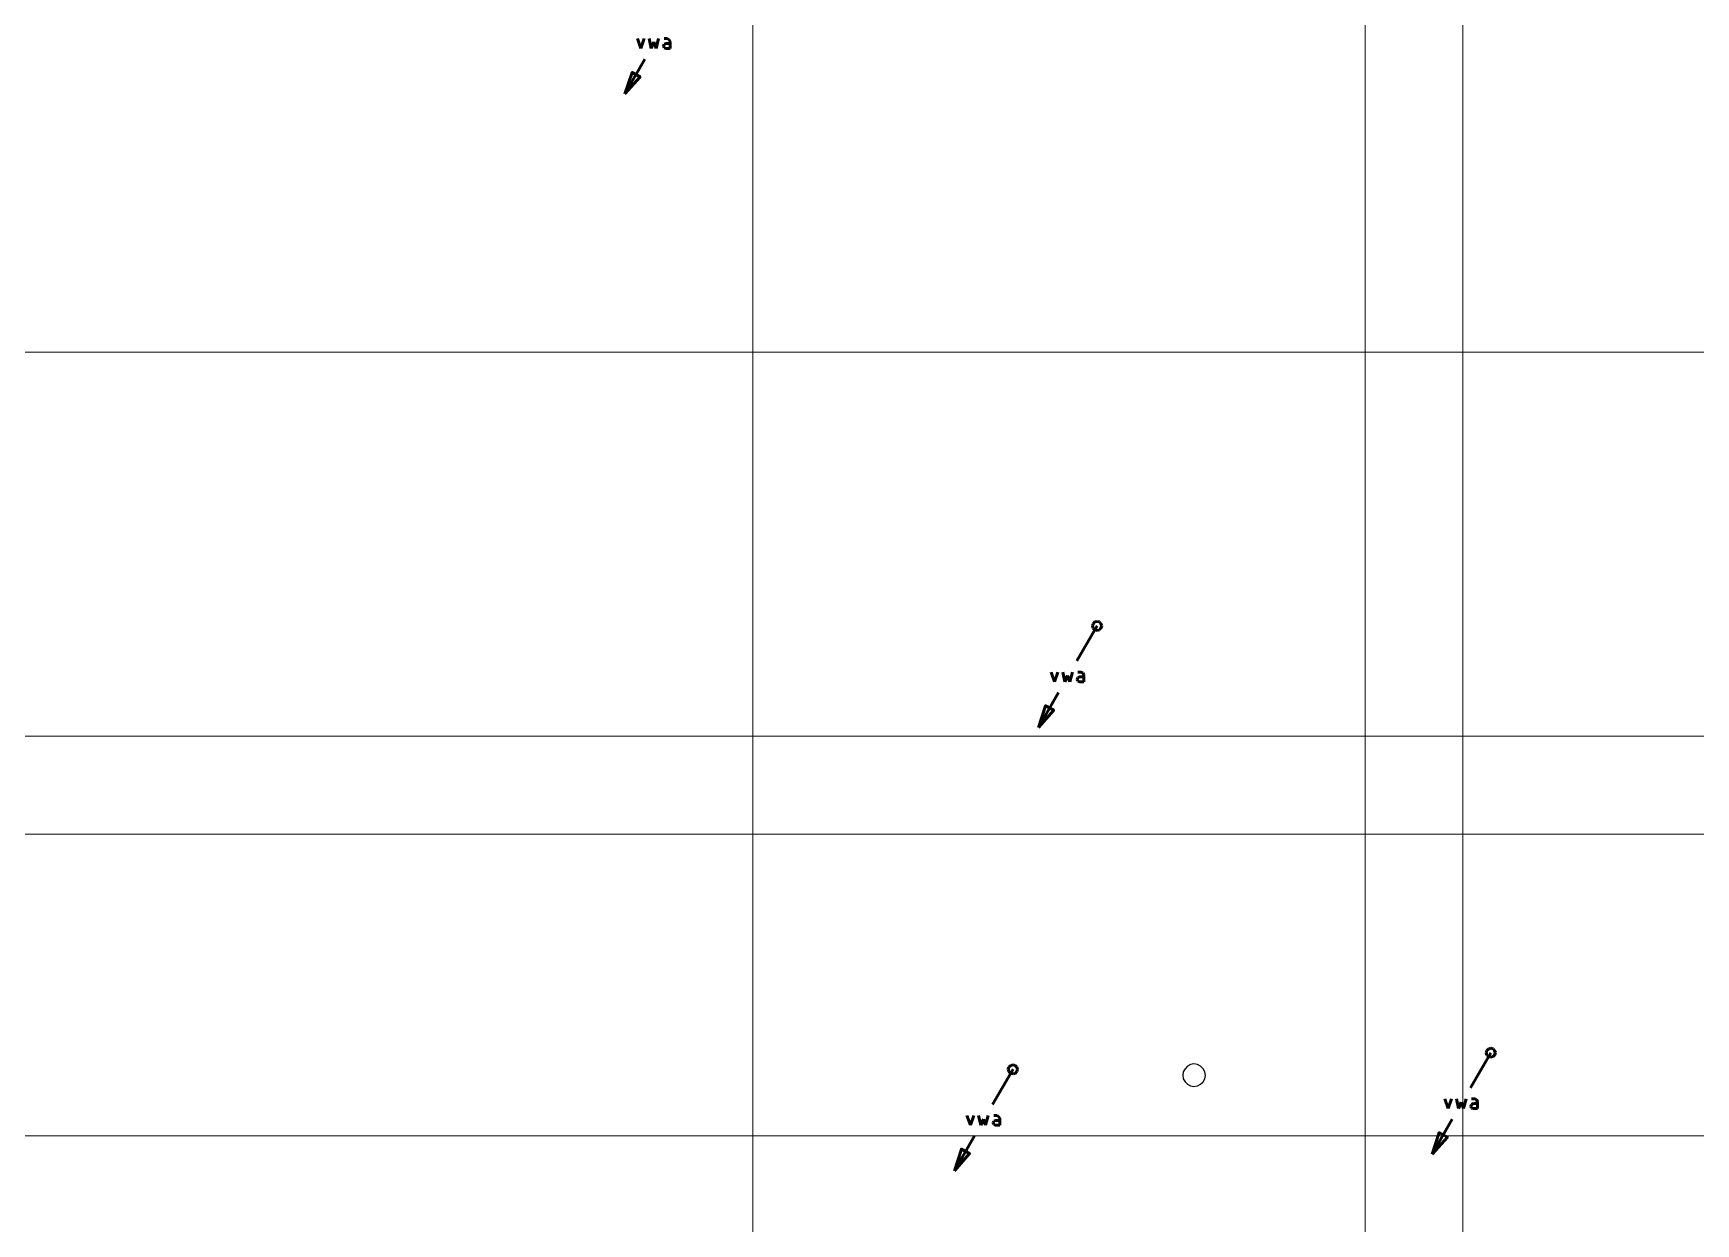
# Model space of a CAD drawing. Header units: metres. Extents: x -4.5 to 35.1, y -3.6 to 25.4.
# Drawn here: x 5.74 to 14.88, y 10.71 to 17.25 of the extents above; entities that cross this region are included whole.
import ezdxf

# ---------------------------------------------------------------- set-up
doc = ezdxf.new("R2010")
doc.units = ezdxf.units.M
doc.layers.add('New_A Stramien', color=7, linetype='Continuous', lineweight=13)
doc.layers.add('Standard', color=7, linetype='Continuous', lineweight=25)

msp = doc.modelspace()

# ---------------------------------------------------------------- linework, layer by layer
at = {"layer": 'New_A Stramien', "color": 252, "linetype": 'Continuous', "lineweight": 13}
for p, q in [((13.6, -1.8), (13.6, 23.46)), ((13.6, -1.8), (13.6, 23.46)), ((-2.89, 15.5), (25.9, 15.5)), ((-2.89, 15.5), (25.9, 15.5)), ((-2.8287, 12.85), (25.9613, 12.85)), ((-2.8287, 12.85), (25.9613, 12.85))]:
    msp.add_line(p, q, dxfattribs=at)
at = {"layer": 'Standard', "color": 252, "linetype": 'Continuous', "lineweight": 13}
for p, q in [((9.6986, -3.2638), (9.6986, 25.0491)), ((9.6986, -3.2638), (9.6986, 25.0491)), ((13.0633, -3.2638), (13.0633, 25.0491)), ((13.0633, -3.2638), (13.0633, 25.0491)), ((-4.1221, 13.3895), (26.8317, 13.3895)), ((-4.1221, 13.3895), (26.8317, 13.3895)), ((-4.1221, 11.1917), (26.8317, 11.1917)), ((-4.1221, 11.1917), (26.8317, 11.1917))]:
    msp.add_line(p, q, dxfattribs=at)
at = {"layer": 'Standard', "color": 32, "linetype": 'Continuous', "lineweight": 50}
for p, q in [((9.0639, 17.2234), (9.0823, 17.1683)), ((9.0823, 17.1683), (9.1006, 17.2234)), ((9.1272, 17.2234), (9.1394, 17.1683)), ((9.1394, 17.1683), (9.1537, 17.205)), ((9.1537, 17.205), (9.1659, 17.1683)), ((9.1659, 17.1683), (9.1802, 17.2234)), ((9.2108, 17.1927), (9.2067, 17.1825)), ((9.2067, 17.1825), (9.2108, 17.1724)), ((9.2108, 17.2234), (9.2272, 17.2234)), ((9.221, 17.1968), (9.2108, 17.1927)), ((9.221, 17.1968), (9.2435, 17.1968)), ((9.2374, 17.2172), (9.2272, 17.2234)), ((9.2435, 17.207), (9.2374, 17.2172)), ((9.2435, 17.207), (9.2435, 17.1683)), ((8.9945, 16.9193), (9.1047, 17.1111)), ((9.2108, 17.1724), (9.221, 17.1683)), ((9.2435, 17.1683), (9.221, 17.1683)), ((11.4781, 13.803), (11.5904, 13.9948)), ((11.5679, 14.0071), (11.5638, 13.9948)), ((11.5638, 13.9948), (11.5679, 13.9826)), ((11.5781, 14.0173), (11.5679, 14.0071)), ((11.5679, 13.9826), (11.5781, 13.9744)), ((11.5904, 14.0193), (11.5781, 14.0173)), ((11.6026, 14.0173), (11.5904, 14.0193)), ((11.6108, 14.0071), (11.6026, 14.0173)), ((11.6026, 13.9744), (11.6108, 13.9826)), ((11.6149, 13.9948), (11.6108, 14.0071)), ((11.6108, 13.9826), (11.6149, 13.9948)), ((11.5781, 13.9744), (11.5904, 13.9703)), ((11.5904, 13.9703), (11.6026, 13.9744)), ((11.3373, 13.7417), (11.3557, 13.6887)), ((11.3557, 13.6887), (11.374, 13.7417)), ((11.4006, 13.7417), (11.4128, 13.6887)), ((11.4128, 13.6887), (11.4271, 13.7234)), ((11.4271, 13.7234), (11.4394, 13.6887)), ((11.4394, 13.6887), (11.4536, 13.7417)), ((11.4842, 13.7111), (11.4802, 13.7009)), ((11.4842, 13.7417), (11.5006, 13.7417)), ((11.4944, 13.7152), (11.4842, 13.7111)), ((11.4944, 13.7152), (11.5169, 13.7152)), ((11.5108, 13.7377), (11.5006, 13.7417)), ((11.5169, 13.7254), (11.5108, 13.7377)), ((11.5169, 13.7254), (11.5169, 13.6887)), ((11.2679, 13.4376), (11.3781, 13.6295)), ((11.4802, 13.7009), (11.4842, 13.6907)), ((11.4842, 13.6907), (11.4944, 13.6887)), ((11.5169, 13.6887), (11.4944, 13.6887)), ((13.6415, 11.457), (13.7538, 11.6488)), ((13.7313, 11.6611), (13.7272, 11.6488)), ((13.7272, 11.6488), (13.7313, 11.6366)), ((13.7415, 11.6713), (13.7313, 11.6611)), ((13.7313, 11.6366), (13.7415, 11.6284)), ((13.7538, 11.6733), (13.7415, 11.6713)), ((13.7415, 11.6284), (13.7538, 11.6244)), ((13.766, 11.6713), (13.7538, 11.6733)), ((13.7538, 11.6244), (13.766, 11.6284)), ((13.7741, 11.6611), (13.766, 11.6713)), ((13.766, 11.6284), (13.7741, 11.6366)), ((13.7782, 11.6488), (13.7741, 11.6611)), ((13.7741, 11.6366), (13.7782, 11.6488)), ((11.0156, 11.3644), (11.1278, 11.5583)), ((11.1054, 11.5705), (11.1013, 11.5583)), ((11.1054, 11.5705), (11.1013, 11.5583)), ((11.1013, 11.5583), (11.1054, 11.5461)), ((11.1013, 11.5583), (11.1054, 11.5461)), ((11.1156, 11.5787), (11.1054, 11.5705)), ((11.1156, 11.5787), (11.1054, 11.5705)), ((11.1054, 11.5461), (11.1156, 11.5358)), ((11.1054, 11.5461), (11.1156, 11.5358)), ((11.1278, 11.5828), (11.1156, 11.5787)), ((11.1278, 11.5828), (11.1156, 11.5787)), ((11.1156, 11.5358), (11.1278, 11.5338)), ((11.1156, 11.5358), (11.1278, 11.5338)), ((11.1401, 11.5787), (11.1278, 11.5828)), ((11.1401, 11.5787), (11.1278, 11.5828)), ((11.1278, 11.5338), (11.1401, 11.5358)), ((11.1278, 11.5338), (11.1401, 11.5358)), ((11.1482, 11.5705), (11.1401, 11.5787)), ((11.1482, 11.5705), (11.1401, 11.5787)), ((11.1401, 11.5358), (11.1482, 11.5461)), ((11.1401, 11.5358), (11.1482, 11.5461)), ((11.1523, 11.5583), (11.1482, 11.5705)), ((11.1523, 11.5583), (11.1482, 11.5705)), ((11.1482, 11.5461), (11.1523, 11.5583)), ((11.1482, 11.5461), (11.1523, 11.5583)), ((13.5007, 11.3957), (13.519, 11.3427)), ((13.519, 11.3427), (13.5374, 11.3957)), ((13.5639, 11.3957), (13.5762, 11.3427)), ((13.5762, 11.3427), (13.5905, 11.3774)), ((13.5905, 11.3774), (13.6027, 11.3427)), ((13.6027, 11.3427), (13.617, 11.3957)), ((13.6476, 11.3651), (13.6435, 11.3549)), ((13.6435, 11.3549), (13.6476, 11.3447)), ((13.6476, 11.3957), (13.664, 11.3957)), ((13.6578, 11.3692), (13.6476, 11.3651)), ((13.6476, 11.3447), (13.6578, 11.3427)), ((13.6578, 11.3692), (13.6803, 11.3692)), ((13.6803, 11.3427), (13.6578, 11.3427)), ((13.6742, 11.3917), (13.664, 11.3957)), ((13.6803, 11.3794), (13.6742, 11.3917)), ((13.6803, 11.3794), (13.6803, 11.3427)), ((10.8747, 11.3032), (10.8931, 11.2501)), ((10.8931, 11.2501), (10.9115, 11.3032)), ((10.938, 11.3032), (10.9503, 11.2501)), ((10.9503, 11.2501), (10.9645, 11.2848)), ((10.9645, 11.2848), (10.9768, 11.2501)), ((10.9768, 11.2501), (10.9911, 11.3032)), ((11.0217, 11.2726), (11.0176, 11.2644)), ((11.0176, 11.2644), (11.0217, 11.2542)), ((11.0217, 11.3032), (11.038, 11.3032)), ((11.0319, 11.2766), (11.0217, 11.2726)), ((11.0217, 11.2542), (11.0319, 11.2501)), ((11.0319, 11.2766), (11.0543, 11.2766)), ((11.0543, 11.2501), (11.0319, 11.2501)), ((11.0482, 11.2991), (11.038, 11.3032)), ((11.0543, 11.2889), (11.0482, 11.2991)), ((11.0543, 11.2889), (11.0543, 11.2501)), ((13.4313, 11.0917), (13.5415, 11.2835)), ((10.8053, 10.9991), (10.9156, 11.193))]:
    msp.add_line(p, q, dxfattribs=at)
at = {"layer": 'Standard', "color": 202, "linetype": 'Continuous', "lineweight": 25}
for p, q in [((12.0627, 11.5449), (12.0607, 11.5244)), ((12.0607, 11.5244), (12.0627, 11.5061)), ((12.0729, 11.5612), (12.0627, 11.5449)), ((12.0872, 11.5755), (12.0729, 11.5612)), ((12.1035, 11.5836), (12.0872, 11.5755)), ((12.1219, 11.5877), (12.1035, 11.5836)), ((12.1423, 11.5836), (12.1219, 11.5877)), ((12.1586, 11.5755), (12.1423, 11.5836)), ((12.1729, 11.5612), (12.1586, 11.5755)), ((12.1811, 11.5449), (12.1729, 11.5612)), ((12.1852, 11.5244), (12.1811, 11.5449)), ((12.1811, 11.5061), (12.1852, 11.5244)), ((12.0627, 11.5061), (12.0729, 11.4897)), ((12.0729, 11.4897), (12.0872, 11.4755)), ((12.0872, 11.4755), (12.1035, 11.4673)), ((12.1035, 11.4673), (12.1219, 11.4632)), ((12.1219, 11.4632), (12.1423, 11.4673)), ((12.1423, 11.4673), (12.1586, 11.4755)), ((12.1586, 11.4755), (12.1729, 11.4897)), ((12.1729, 11.4897), (12.1811, 11.5061))]:
    msp.add_line(p, q, dxfattribs=at)
at = {"layer": 'Standard', "color": 7, "linetype": 'Continuous', "lineweight": 50}
for points in [[(8.9945, 16.9193), (9.0353, 17.0376), (9.0782, 17.0132), (8.9945, 16.9193)], [(11.2679, 13.4376), (11.3067, 13.556), (11.3516, 13.5315), (11.2679, 13.4376)], [(13.4313, 11.0917), (13.4701, 11.21), (13.515, 11.1855), (13.4313, 11.0917)], [(10.8053, 10.9991), (10.8441, 11.1195), (10.889, 11.095), (10.8053, 10.9991)]]:
    msp.add_lwpolyline(points, close=True, dxfattribs=at)

doc.saveas('drawing.dxf')
